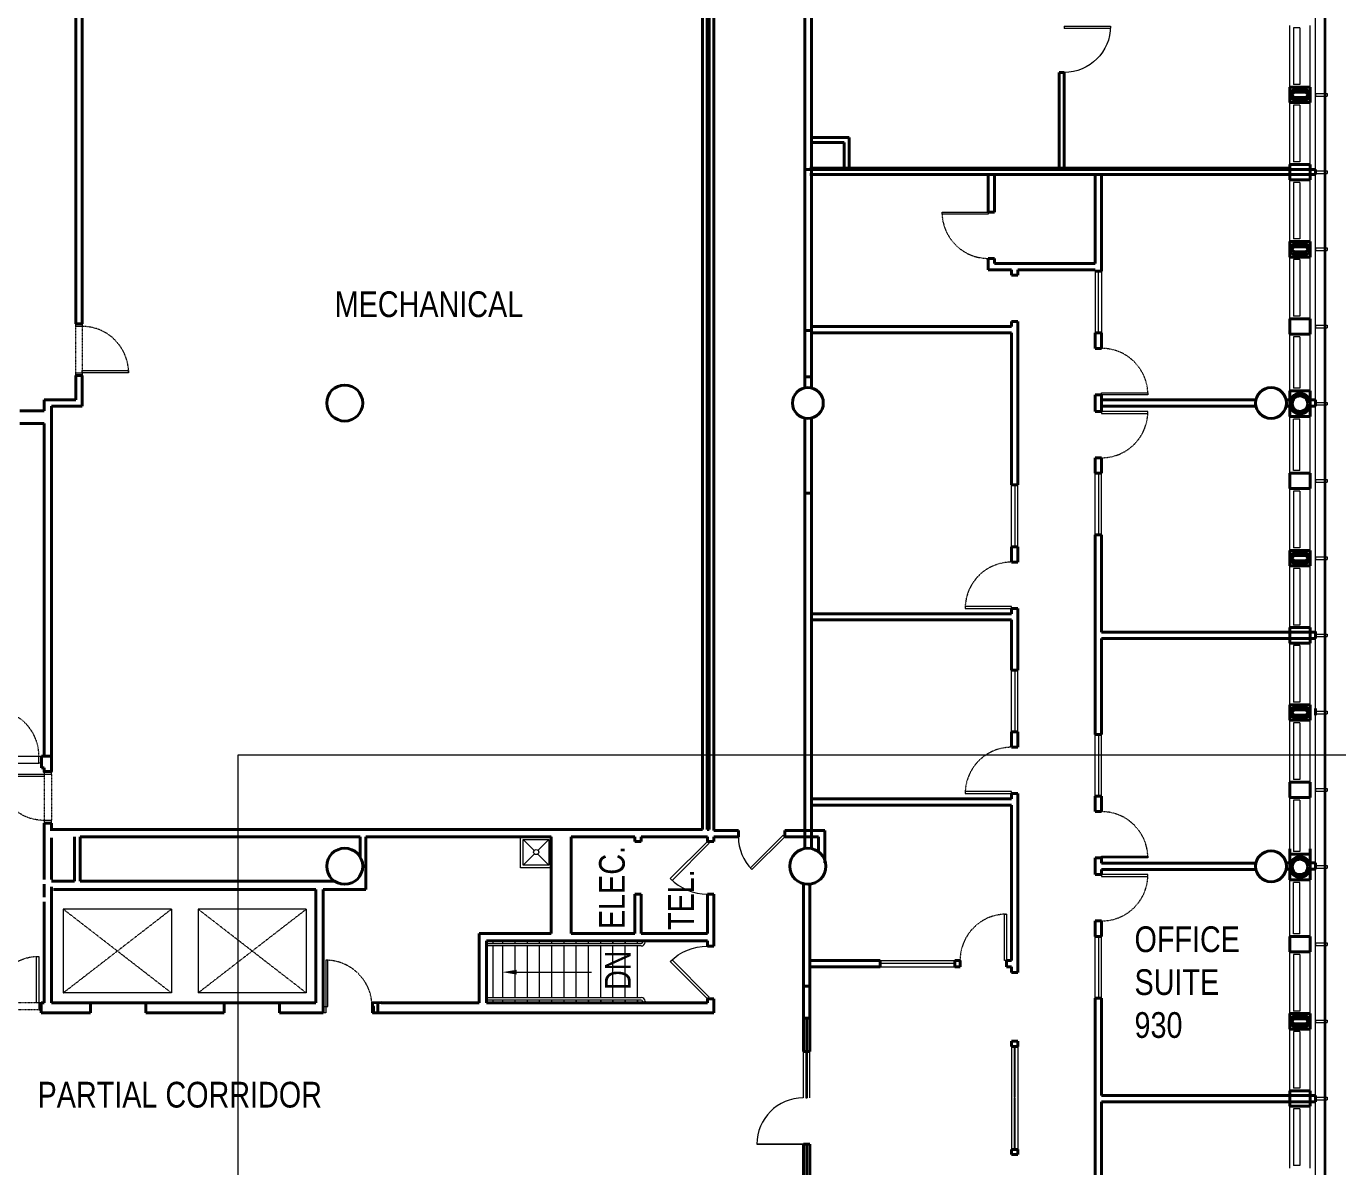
# Model space of a CAD drawing. Header units: inches. Extents: x -2978 to 4308, y -21 to 2608.
# Drawn here: x -1741 to -722, y 1251 to 2138 of the extents above; entities that cross this region are included whole.
import ezdxf
from ezdxf.enums import TextEntityAlignment as Align

# ---------------------------------------------------------------- set-up
doc = ezdxf.new("R2010")
doc.units = ezdxf.units.IN
doc.header["$LTSCALE"] = 0.2
doc.header["$MEASUREMENT"] = 0
doc.linetypes.add('HIDDEN', pattern=[0.375, 0.25, -0.125])
doc.layers.get('0').update_dxf_attribs({"color": 20, "linetype": 'CONTINUOUS', "lineweight": 40})
doc.layers.get('Defpoints').update_dxf_attribs({"color": 240, "linetype": 'CONTINUOUS', "lineweight": 0})
for name, color, linetype, lineweight in [('Annotations', 40, 'CONTINUOUS', 5), ('Framing', 141, 'CONTINUOUS', 15), ('Projections', 151, 'HIDDEN', 5), ('Viewed', 150, 'CONTINUOUS', 9), ('Walls', 7, 'CONTINUOUS', 40)]:
    doc.layers.add(name, color=color, linetype=linetype, lineweight=lineweight)
doc.styles.add('ARCHITEC', font='ASG')
doc.styles.get("Standard").update_dxf_attribs({"font": 'arial.ttf', "width": 0.8})

# ---------------------------------------------------------------- blocks, each defined once
blk = doc.blocks.new('08PDRR02')
at = {"linetype": 'ByBlock'}
for p, q in [((1, 0), (0, 0)), ((0, 0), (0, -1)), ((1, -1), (1, 0)), ((0, -1), (1, -1))]:
    blk.add_line(p, q, dxfattribs=at)
blk = doc.blocks.new('*U16')
blk.add_lwpolyline([(0, 2.5), (0, -2.5)])
at = {"linetype": 'Continuous'}
blk.add_arc((0, 2.75), 36, 0, 90, dxfattribs=at)
at = {"linetype": 'Continuous', "xscale": 36, "yscale": 0.0325, "rotation": 90}
blk.add_blockref('08PDRR02', (0, 2.75), dxfattribs=at)
blk = doc.blocks.new('ARROW')
blk.add_lwpolyline([(0, 0, 0, 2, 0), (6, 0, 2, 2, 0)], format="xyseb")
blk = doc.blocks.new('ADO102')
for p, q in [((0.451, 0.999), (0.451, 0)), ((0.5, 0), (0.5, 1)), ((0.5, 0), (0.451, 0))]:
    blk.add_line(p, q)
blk.add_arc((0.5, 0), 1, 90, 180)
at = {"style": 'ARCHITEC', "flags": 1}
blk.add_attdef('SILLHT', text='', height=0.1, dxfattribs=at).set_placement((0, 0), align=Align.MIDDLE)
blk = doc.blocks.new('ADO101')
for p, q in [((0.466, -0.034), (-0.241, 0.672)), ((-0.207, 0.707), (0.5, 0)), ((0.5, 0), (0.466, -0.034))]:
    blk.add_line(p, q)
blk.add_arc((0.5, 0), 1, 135, 180)
at = {"style": 'ARCHITEC', "flags": 1}
blk.add_attdef('SILLHT', text='', height=0.1, dxfattribs=at).set_placement((0, 0), align=Align.MIDDLE)
blk = doc.blocks.new('ADO001')
for p, q in [((0.207, 0.707), (-0.5, 0)), ((-0.466, -0.034), (0.241, 0.672)), ((-0.5, 0), (-0.466, -0.034))]:
    blk.add_line(p, q)
blk.add_arc((-0.5, 0), 1, 0, 45)
at = {"style": 'ARCHITEC', "flags": 1}
blk.add_attdef('SILLHT', text='', height=0.1, dxfattribs=at).set_placement((0, 0), align=Align.MIDDLE)
blk = doc.blocks.new('DR1_3')
at = {"color": 0, "linetype": 'ByBlock', "lineweight": -2, "flags": 128}
for points in [[(2, 5.625), (0, 5.625), (0, 0), (2, 0)], [(2, 0), (3.75, 0), (3.75, -36), (2, -36)], [(40, 5.625), (38, 5.625), (38, 0), (40, 0)]]:
    blk.add_lwpolyline(points, close=True, dxfattribs=at)
at = {"layer": 'Projections'}
for p, q in [((2, 5.625), (38, 5.625)), ((2, 0), (38, 0))]:
    blk.add_line(p, q, dxfattribs=at)
at = {"layer": 'Projections', "extrusion": (0, 0, -1)}
blk.add_arc((-2, 0), 36, 180, 270, dxfattribs=at)
blk = doc.blocks.new('DR1_5')
at = {"color": 0, "linetype": 'ByBlock', "lineweight": -2, "flags": 128}
for points in [[(2, 5.625), (0, 5.625), (0, 0), (2, 0)], [(2, 0), (3.75, 0), (3.75, -36), (2, -36)], [(40, 5.625), (38, 5.625), (38, 0), (40, 0)]]:
    blk.add_lwpolyline(points, close=True, dxfattribs=at)
at = {"layer": 'Projections'}
for p, q in [((2, 5.625), (38, 5.625)), ((2, 0), (38, 0))]:
    blk.add_line(p, q, dxfattribs=at)
at = {"layer": 'Projections', "extrusion": (0, 0, -1)}
blk.add_arc((-2, 0), 36, 180, 270, dxfattribs=at)
blk = doc.blocks.new('DR1_11')
at = {"color": 0, "linetype": 'ByBlock', "lineweight": -2}
for p, q in [((2, 5.625), (38, 5.625)), ((2, 0), (38, 0))]:
    blk.add_line(p, q, dxfattribs=at)
at = {"color": 0, "linetype": 'ByBlock', "lineweight": -2, "extrusion": (0, 0, -1), "flags": 128}
for points in [[(-2, 5.625), (0, 5.625), (0, 0), (-2, 0)], [(-40, 5.625), (-38, 5.625), (-38, 0), (-40, 0)]]:
    blk.add_lwpolyline(points, close=True, dxfattribs=at)
at = {"color": 0, "linetype": 'ByBlock', "lineweight": -2, "extrusion": (0, 0, -1)}
blk.add_lwpolyline([(-2, 0), (-3.75, 0), (-3.75, -36), (-2, -36)], close=True, dxfattribs=at)
at = {"layer": 'Projections', "extrusion": (0, 0, -1)}
blk.add_arc((-2, 0), 36, 180, 270, dxfattribs=at)

msp = doc.modelspace()

# ---------------------------------------------------------------- linework, layer by layer
at = {"layer": 'Annotations'}
msp.add_line((-1301.865, 1402.106), (-1366.303, 1402.106), dxfattribs=at)
at = {"layer": 'Defpoints'}
msp.add_lwpolyline([(-577.372, 1571.346), (-577.372, 330.061), (-1576.456, 330.061), (-1576.456, 1571.346)], close=True, dxfattribs=at)
at = {"layer": 'Framing'}
for p, q in [((-1628.402, 1451.451), (-1712.402, 1451.451)), ((-1712.402, 1451.451), (-1712.402, 1386.451)), ((-1628.402, 1451.451), (-1628.402, 1386.451)), ((-1607.589, 1451.451), (-1607.589, 1386.451)), ((-1523.589, 1451.451), (-1607.589, 1451.451)), ((-1523.589, 1451.451), (-1523.589, 1386.451)), ((-1628.402, 1386.451), (-1712.402, 1386.451)), ((-1523.589, 1386.451), (-1607.589, 1386.451))]:
    msp.add_line(p, q, dxfattribs=at)
for points in [[(-1029.453, 1993.155), (-993.578, 1993.155), (-993.578, 1991.655), (-1029.453, 1991.655)], [(-869.453, 1851.253), (-905.453, 1851.253), (-905.453, 1852.753), (-869.453, 1852.753)], [(-869.453, 1838.253), (-905.453, 1838.253), (-905.453, 1836.753), (-869.453, 1836.753)], [(-1011.453, 1685.133), (-975.453, 1685.133), (-975.453, 1686.633), (-1011.453, 1686.633)], [(-1011.453, 1541.253), (-975.453, 1541.253), (-975.453, 1542.753), (-1011.453, 1542.753)], [(-869.453, 1491.22), (-905.453, 1491.22), (-905.453, 1492.72), (-869.453, 1492.72)], [(-869.453, 1478.253), (-905.453, 1478.253), (-905.453, 1476.753), (-869.453, 1476.753)], [(-979.453, 1447.547), (-979.453, 1411.547), (-980.953, 1411.547), (-980.953, 1447.547)], [(-1508.464, 1375.772), (-1506.714, 1375.772), (-1506.714, 1411.772), (-1508.464, 1411.772)], [(-1508.464, 1370.772), (-1510.464, 1370.772), (-1510.464, 1375.772), (-1508.464, 1375.772)], [(-1472.464, 1370.772), (-1470.464, 1370.772), (-1470.464, 1375.772), (-1472.464, 1375.772)]]:
    msp.add_lwpolyline(points, close=True, dxfattribs=at)
at = {"layer": 'Framing', "flags": 128}
for points in [[(-1697.714, 1906.272), (-1697.714, 1904.272), (-1702.714, 1904.272), (-1702.714, 1906.272)], [(-1697.714, 1868.272), (-1697.714, 1866.272), (-1702.714, 1866.272), (-1702.714, 1868.272)], [(-1697.714, 1868.272), (-1697.714, 1870.022), (-1661.714, 1870.022), (-1661.714, 1868.271)]]:
    msp.add_lwpolyline(points, close=True, dxfattribs=at)
at = {"layer": 'Projections'}
for p, q in [((-1702.714, 1868.272), (-1702.714, 1904.272)), ((-1697.714, 1904.272), (-1697.714, 1868.272)), ((-1712.402, 1451.451), (-1628.402, 1386.451)), ((-1712.402, 1386.451), (-1628.402, 1451.451)), ((-1607.589, 1451.451), (-1523.589, 1386.451)), ((-1607.589, 1386.451), (-1523.589, 1451.451))]:
    msp.add_line(p, q, dxfattribs=at)
for centre, radius, start, end in [((-993.56, 1993.049), 35.893, 179.829975, 269.970736), ((-1697.714, 1868.271), 36, 359.999947, 89.999947), ((-905.453, 1851.253), 36, 0, 90), ((-905.453, 1838.253), 36, 270, 0), ((-975.453, 1685.133), 36, 90, 180), ((-975.453, 1541.253), 36, 90, 180), ((-905.453, 1491.22), 36, 0, 90), ((-905.453, 1478.253), 36, 270, 0), ((-979.453, 1411.547), 36, 90, 180), ((-1508.464, 1375.772), 36, 0, 90)]:
    msp.add_arc(centre, radius, start, end, dxfattribs=at)
at = {"layer": 'Viewed'}
for p, q in [((-732.237, 45.753), (-732.237, 2606.25)), ((-731.237, 45.753), (-731.237, 2606.25)), ((-739.237, 45.753), (-739.237, 2599.25)), ((-759.237, 2090.25), (-759.237, 2138.25)), ((-756.237, 2136.25), (-756.237, 2092.25)), ((-751.237, 2136.25), (-756.237, 2136.25)), ((-751.237, 2136.25), (-751.237, 2092.25)), ((-743.237, 2090.25), (-743.237, 2138.25)), ((-751.237, 2092.25), (-756.237, 2092.25)), ((-739.237, 2085.25), (-732.237, 2085.25)), ((-739.237, 2084.664), (-739.237, 2083.25)), ((-739.237, 2083.25), (-732.237, 2083.25)), ((-732.237, 2084.5), (-731.237, 2084.5)), ((-732.237, 2084), (-731.237, 2084)), ((-731.237, 2085.25), (-730.237, 2085.25)), ((-731.237, 2083.25), (-730.237, 2083.25)), ((-730.237, 2085.25), (-730.237, 2083.25)), ((-759.237, 2030.25), (-759.237, 2078.25)), ((-756.237, 2076.25), (-756.237, 2032.25)), ((-751.237, 2076.25), (-756.237, 2076.25)), ((-751.237, 2076.25), (-751.237, 2032.25)), ((-743.237, 2030.25), (-743.237, 2078.25)), ((-751.237, 2032.25), (-756.237, 2032.25)), ((-739.237, 2025.25), (-732.237, 2025.25)), ((-739.237, 2024.664), (-739.237, 2023.25)), ((-739.237, 2023.25), (-732.237, 2023.25)), ((-732.237, 2024.5), (-731.237, 2024.5)), ((-732.237, 2024), (-731.237, 2024)), ((-731.237, 2025.25), (-730.237, 2025.25)), ((-731.237, 2023.25), (-730.237, 2023.25)), ((-730.237, 2025.25), (-730.237, 2023.25)), ((-759.237, 1970.25), (-759.237, 2018.25)), ((-756.237, 2016.25), (-756.237, 1972.25)), ((-751.237, 2016.25), (-756.237, 2016.25)), ((-751.237, 2016.25), (-751.237, 1972.25)), ((-743.237, 1970.25), (-743.237, 2018.25)), ((-751.237, 1972.25), (-756.237, 1972.25)), ((-759.237, 1910.25), (-759.237, 1958.25)), ((-743.237, 1910.25), (-743.237, 1958.25)), ((-739.237, 1965.25), (-732.237, 1965.25)), ((-739.237, 1964.664), (-739.237, 1963.25)), ((-739.237, 1963.25), (-732.237, 1963.25)), ((-732.237, 1964.5), (-731.237, 1964.5)), ((-732.237, 1964), (-731.237, 1964)), ((-731.237, 1965.25), (-730.237, 1965.25)), ((-731.237, 1963.25), (-730.237, 1963.25)), ((-730.237, 1965.25), (-730.237, 1963.25)), ((-910.328, 1947.247), (-910.328, 1899.247)), ((-907.891, 1899.247), (-907.891, 1947.247)), ((-905.453, 1947.247), (-905.453, 1899.247)), ((-756.237, 1956.25), (-756.237, 1912.25)), ((-751.237, 1956.25), (-756.237, 1956.25)), ((-751.237, 1956.25), (-751.237, 1912.25)), ((-751.237, 1912.25), (-756.237, 1912.25)), ((-759.237, 1854.25), (-759.237, 1898.25)), ((-756.237, 1896.25), (-756.237, 1856.25)), ((-751.237, 1896.25), (-756.237, 1896.25)), ((-751.237, 1896.25), (-751.237, 1856.25)), ((-743.237, 1854.25), (-743.237, 1898.25)), ((-739.237, 1905.25), (-732.237, 1905.25)), ((-739.237, 1904.664), (-739.237, 1903.25)), ((-739.237, 1903.25), (-732.237, 1903.25)), ((-732.237, 1904.5), (-731.237, 1904.5)), ((-732.237, 1904), (-731.237, 1904)), ((-731.237, 1905.25), (-730.237, 1905.25)), ((-731.237, 1903.25), (-730.237, 1903.25)), ((-730.237, 1905.25), (-730.237, 1903.25)), ((-751.237, 1856.25), (-756.237, 1856.25)), ((-739.237, 1845.25), (-732.237, 1845.25)), ((-731.237, 1845.25), (-730.237, 1845.25)), ((-730.237, 1845.25), (-730.237, 1843.25)), ((-739.237, 1844.664), (-739.237, 1843.25)), ((-739.237, 1843.25), (-732.237, 1843.25)), ((-732.237, 1844.5), (-731.237, 1844.5)), ((-732.237, 1844), (-731.237, 1844)), ((-731.237, 1843.25), (-730.237, 1843.25)), ((-759.237, 1790.25), (-759.237, 1834.25)), ((-751.237, 1832.25), (-756.237, 1832.25)), ((-756.237, 1792.25), (-756.237, 1832.25)), ((-751.237, 1792.25), (-751.237, 1832.25)), ((-743.237, 1790.25), (-743.237, 1834.25)), ((-910.328, 1742.253), (-910.328, 1790.253)), ((-907.891, 1790.253), (-907.891, 1742.253)), ((-905.453, 1742.253), (-905.453, 1790.253)), ((-751.237, 1792.25), (-756.237, 1792.25)), ((-739.237, 1785.25), (-732.237, 1785.25)), ((-739.237, 1784.664), (-739.237, 1783.25)), ((-732.237, 1784.5), (-731.237, 1784.5)), ((-732.237, 1784), (-731.237, 1784)), ((-731.237, 1785.25), (-730.237, 1785.25)), ((-730.237, 1785.25), (-730.237, 1783.25)), ((-975.453, 1733.133), (-975.453, 1781.133)), ((-972.953, 1781.133), (-972.953, 1733.133)), ((-970.578, 1733.133), (-970.578, 1781.133)), ((-759.237, 1730.25), (-759.237, 1778.25)), ((-751.237, 1776.25), (-756.237, 1776.25)), ((-756.237, 1776.25), (-756.237, 1732.25)), ((-751.237, 1776.25), (-751.237, 1732.25)), ((-743.237, 1730.25), (-743.237, 1778.25)), ((-739.237, 1783.25), (-732.237, 1783.25)), ((-731.237, 1783.25), (-730.237, 1783.25)), ((-751.237, 1732.25), (-756.237, 1732.25)), ((-739.237, 1725.25), (-732.237, 1725.25)), ((-739.237, 1724.664), (-739.237, 1723.25)), ((-739.237, 1723.25), (-732.237, 1723.25)), ((-732.237, 1724.5), (-731.237, 1724.5)), ((-732.237, 1724), (-731.237, 1724)), ((-731.237, 1725.25), (-730.237, 1725.25)), ((-731.237, 1723.25), (-730.237, 1723.25)), ((-730.237, 1725.25), (-730.237, 1723.25)), ((-759.237, 1670.25), (-759.237, 1718.25)), ((-751.237, 1716.25), (-756.237, 1716.25)), ((-756.237, 1716.25), (-756.237, 1672.25)), ((-751.237, 1716.25), (-751.237, 1672.25)), ((-743.237, 1670.25), (-743.237, 1718.25)), ((-751.237, 1672.25), (-756.237, 1672.25)), ((-739.237, 1665.25), (-732.237, 1665.25)), ((-739.237, 1664.664), (-739.237, 1663.25)), ((-739.237, 1663.25), (-732.237, 1663.25)), ((-732.237, 1664.5), (-731.237, 1664.5)), ((-732.237, 1664), (-731.237, 1664)), ((-731.237, 1665.25), (-730.237, 1665.25)), ((-731.237, 1663.25), (-730.237, 1663.25)), ((-730.237, 1665.25), (-730.237, 1663.25)), ((-759.237, 1610.25), (-759.237, 1658.25)), ((-756.237, 1656.25), (-756.237, 1612.25)), ((-751.237, 1656.25), (-756.237, 1656.25)), ((-751.237, 1656.25), (-751.237, 1612.25)), ((-743.237, 1610.25), (-743.237, 1658.25)), ((-975.453, 1589.253), (-975.453, 1637.253)), ((-972.953, 1637.253), (-972.953, 1589.253)), ((-970.578, 1589.253), (-970.578, 1637.253)), ((-751.237, 1612.25), (-756.237, 1612.25)), ((-739.237, 1605.25), (-732.237, 1605.25)), ((-739.237, 1604.664), (-739.237, 1603.25)), ((-739.237, 1603.25), (-732.237, 1603.25)), ((-732.237, 1604.5), (-731.237, 1604.5)), ((-732.237, 1604), (-731.237, 1604)), ((-731.237, 1605.25), (-730.237, 1605.25)), ((-731.237, 1603.25), (-730.237, 1603.25)), ((-730.237, 1605.25), (-730.237, 1603.25)), ((-759.237, 1550.25), (-759.237, 1598.25)), ((-751.237, 1596.25), (-756.237, 1596.25)), ((-756.237, 1596.25), (-756.237, 1552.25)), ((-751.237, 1596.25), (-751.237, 1552.25)), ((-743.237, 1550.25), (-743.237, 1598.25)), ((-910.328, 1539.22), (-910.328, 1587.22)), ((-907.891, 1587.22), (-907.891, 1539.22)), ((-905.453, 1539.22), (-905.453, 1587.22)), ((-751.237, 1552.25), (-756.237, 1552.25)), ((-739.237, 1545.25), (-732.237, 1545.25)), ((-739.237, 1544.664), (-739.237, 1543.25)), ((-739.237, 1543.25), (-732.237, 1543.25)), ((-732.237, 1544.5), (-731.237, 1544.5)), ((-732.237, 1544), (-731.237, 1544)), ((-731.237, 1545.25), (-730.237, 1545.25)), ((-731.237, 1543.25), (-730.237, 1543.25)), ((-730.237, 1545.25), (-730.237, 1543.25)), ((-759.237, 1494.25), (-759.237, 1538.25)), ((-756.237, 1536.25), (-756.237, 1496.25)), ((-751.237, 1536.25), (-756.237, 1536.25)), ((-751.237, 1536.25), (-751.237, 1496.25)), ((-743.237, 1494.25), (-743.237, 1538.25)), ((-1357.047, 1507.591), (-1333.047, 1507.591)), ((-1357.047, 1483.591), (-1357.047, 1507.591)), ((-1355.047, 1505.591), (-1335.047, 1505.591)), ((-1355.047, 1485.591), (-1355.047, 1505.591)), ((-1355.047, 1505.591), (-1346.462, 1497.006)), ((-1335.047, 1505.591), (-1343.633, 1497.006)), ((-1335.047, 1505.591), (-1335.047, 1485.591)), ((-1333.047, 1507.591), (-1333.047, 1483.591)), ((-1346.462, 1494.177), (-1355.047, 1485.591)), ((-1343.633, 1494.177), (-1335.047, 1485.591)), ((-751.237, 1496.25), (-756.237, 1496.25)), ((-1333.047, 1483.591), (-1357.047, 1483.591)), ((-1335.047, 1485.591), (-1355.047, 1485.591)), ((-739.237, 1485.25), (-732.237, 1485.25)), ((-739.237, 1484.664), (-739.237, 1483.25)), ((-739.237, 1483.25), (-732.237, 1483.25)), ((-732.237, 1484.5), (-731.237, 1484.5)), ((-732.237, 1484), (-731.237, 1484)), ((-731.237, 1485.25), (-730.237, 1485.25)), ((-731.237, 1483.25), (-730.237, 1483.25)), ((-730.237, 1485.25), (-730.237, 1483.25)), ((-759.237, 1430.25), (-759.237, 1474.25)), ((-756.237, 1432.25), (-756.237, 1472.25)), ((-751.237, 1472.25), (-756.237, 1472.25)), ((-751.237, 1432.25), (-751.237, 1472.25)), ((-743.237, 1430.25), (-743.237, 1474.25)), ((-910.328, 1382.29), (-910.328, 1430.29)), ((-907.891, 1430.29), (-907.891, 1382.29)), ((-905.453, 1382.29), (-905.453, 1430.29)), ((-751.237, 1432.25), (-756.237, 1432.25)), ((-1383.589, 1426.834), (-1383.589, 1378.772)), ((-1383.589, 1424.834), (-1263.214, 1424.834)), ((-1263.214, 1422.834), (-1383.589, 1422.834)), ((-1378.339, 1424.834), (-1378.339, 1426.834)), ((-1378.339, 1382.834), (-1378.339, 1422.834)), ((-1370.714, 1424.834), (-1370.714, 1426.834)), ((-1370.714, 1382.834), (-1370.714, 1422.834)), ((-1361.214, 1424.834), (-1361.214, 1426.834)), ((-1361.214, 1382.834), (-1361.214, 1422.834)), ((-1351.714, 1424.834), (-1351.714, 1426.834)), ((-1351.714, 1382.834), (-1351.714, 1422.834)), ((-1342.214, 1424.834), (-1342.214, 1426.834)), ((-1342.214, 1382.834), (-1342.214, 1422.834)), ((-1332.714, 1424.834), (-1332.714, 1426.834)), ((-1332.714, 1382.834), (-1332.714, 1422.834)), ((-1323.214, 1424.834), (-1323.214, 1426.834)), ((-1323.214, 1382.834), (-1323.214, 1422.834)), ((-1313.714, 1424.834), (-1313.714, 1426.834)), ((-1313.714, 1382.834), (-1313.714, 1422.834)), ((-1304.214, 1424.834), (-1304.214, 1426.834)), ((-1304.214, 1382.834), (-1304.214, 1422.834)), ((-1294.714, 1424.834), (-1294.714, 1426.834)), ((-1294.714, 1382.834), (-1294.714, 1422.834)), ((-1285.214, 1426.834), (-1285.214, 1424.834)), ((-1285.214, 1424.834), (-1285.214, 1426.834)), ((-1285.214, 1382.834), (-1285.214, 1422.834)), ((-1275.714, 1426.834), (-1275.714, 1424.834)), ((-1275.714, 1424.834), (-1275.714, 1426.834)), ((-1275.714, 1382.834), (-1275.714, 1422.834)), ((-1266.214, 1424.834), (-1266.214, 1426.834)), ((-1266.214, 1382.834), (-1266.214, 1422.834)), ((-1262.214, 1425.834), (-1262.214, 1426.834)), ((-1260.214, 1425.834), (-1260.214, 1426.834)), ((-759.237, 1370.25), (-759.237, 1418.25)), ((-743.237, 1370.25), (-743.237, 1418.25)), ((-739.237, 1425.25), (-732.237, 1425.25)), ((-739.237, 1424.664), (-739.237, 1423.25)), ((-739.237, 1423.25), (-732.237, 1423.25)), ((-732.237, 1424.5), (-731.237, 1424.5)), ((-732.237, 1424), (-731.237, 1424)), ((-731.237, 1425.25), (-730.237, 1425.25)), ((-731.237, 1423.25), (-730.237, 1423.25)), ((-730.237, 1425.25), (-730.237, 1423.25)), ((-1077.442, 1411.547), (-1019.453, 1411.547)), ((-1019.453, 1409.172), (-1077.442, 1409.172)), ((-756.237, 1416.25), (-756.237, 1372.25)), ((-751.237, 1416.25), (-756.237, 1416.25)), ((-751.237, 1416.25), (-751.237, 1372.25)), ((-1077.442, 1406.672), (-1019.453, 1406.672)), ((-1383.589, 1382.834), (-1263.214, 1382.834)), ((-1263.214, 1380.834), (-1383.589, 1380.834)), ((-1378.339, 1378.834), (-1378.339, 1380.834)), ((-1370.714, 1378.834), (-1370.714, 1380.834)), ((-1361.214, 1378.834), (-1361.214, 1380.834)), ((-1351.714, 1378.772), (-1351.714, 1380.834)), ((-1342.214, 1378.834), (-1342.214, 1380.834)), ((-1332.714, 1378.834), (-1332.714, 1380.834)), ((-1323.214, 1378.834), (-1323.214, 1380.834)), ((-1313.714, 1378.834), (-1313.714, 1380.834)), ((-1313.714, 1380.834), (-1313.714, 1378.834)), ((-1304.214, 1378.834), (-1304.214, 1380.834)), ((-1304.214, 1380.834), (-1304.214, 1378.834)), ((-1294.714, 1378.834), (-1294.714, 1380.834)), ((-1294.714, 1380.834), (-1294.714, 1378.834)), ((-1285.214, 1378.834), (-1285.214, 1380.834)), ((-1285.214, 1380.834), (-1285.214, 1378.834)), ((-1275.714, 1378.834), (-1275.714, 1380.834)), ((-1275.714, 1380.834), (-1275.714, 1378.834)), ((-1266.214, 1378.834), (-1266.214, 1380.834)), ((-1266.214, 1380.834), (-1266.214, 1378.834)), ((-1262.214, 1379.834), (-1262.214, 1378.834)), ((-1260.214, 1379.834), (-1260.214, 1378.834)), ((-1135.18, 1366.772), (-1135.18, 1304.772)), ((-1134.18, 1366.772), (-1134.18, 1304.772)), ((-751.237, 1372.25), (-756.237, 1372.25)), ((-759.237, 1310.25), (-759.237, 1358.25)), ((-756.237, 1356.25), (-756.237, 1312.25)), ((-751.237, 1356.25), (-756.237, 1356.25)), ((-751.237, 1356.25), (-751.237, 1312.25)), ((-743.237, 1310.25), (-743.237, 1358.25)), ((-739.237, 1365.25), (-732.237, 1365.25)), ((-739.237, 1364.664), (-739.237, 1363.25)), ((-739.237, 1363.25), (-732.237, 1363.25)), ((-732.237, 1364.5), (-731.237, 1364.5)), ((-732.237, 1364), (-731.237, 1364)), ((-731.237, 1365.25), (-730.237, 1365.25)), ((-731.237, 1363.25), (-730.237, 1363.25)), ((-730.237, 1365.25), (-730.237, 1363.25)), ((-1137.18, 1304.753), (-1137.18, 1340.753)), ((-1134.68, 1340.753), (-1134.68, 1304.753)), ((-1132.18, 1304.753), (-1132.18, 1340.753)), ((-975.453, 1344.799), (-975.453, 1264.772)), ((-973.266, 1344.799), (-973.266, 1305.004)), ((-972.766, 1344.799), (-972.766, 1305.004)), ((-970.578, 1344.799), (-970.578, 1264.772)), ((-972.766, 1305.004), (-973.266, 1305.004)), ((-751.237, 1312.25), (-756.237, 1312.25)), ((-739.237, 1305.25), (-732.237, 1305.25)), ((-731.237, 1305.25), (-730.237, 1305.25)), ((-730.237, 1305.25), (-730.237, 1303.25)), ((-1135.18, 1304.772), (-1134.18, 1304.772)), ((-973.266, 1304.504), (-973.266, 1264.772)), ((-972.766, 1304.504), (-973.266, 1304.504)), ((-972.766, 1304.504), (-972.766, 1264.772)), ((-759.237, 1250.25), (-759.237, 1298.25)), ((-756.237, 1296.25), (-756.237, 1252.25)), ((-751.237, 1296.25), (-756.237, 1296.25)), ((-751.237, 1296.25), (-751.237, 1252.25)), ((-743.237, 1250.25), (-743.237, 1298.25)), ((-739.237, 1304.664), (-739.237, 1303.25)), ((-739.237, 1303.25), (-732.237, 1303.25)), ((-732.237, 1304.5), (-731.237, 1304.5)), ((-732.237, 1304), (-731.237, 1304)), ((-731.237, 1303.25), (-730.237, 1303.25)), ((-1135.18, 1268.772), (-1135.18, 1242.772)), ((-1135.18, 1268.772), (-1134.18, 1268.772)), ((-1134.18, 1268.772), (-1134.18, 1242.772)), ((-751.237, 1252.25), (-756.237, 1252.25))]:
    msp.add_line(p, q, dxfattribs=at)
msp.add_circle((-1344.86, 1495.802), 2, dxfattribs=at)
for centre, radius, start, end in [((-1263.214, 1425.834), 3, 270, 0), ((-1263.214, 1425.834), 1, 270, 0), ((-1263.214, 1379.834), 3, 0, 90), ((-1263.214, 1379.834), 1, 0, 90)]:
    msp.add_arc(centre, radius, start, end, dxfattribs=at)
at = {"layer": 'Walls'}
for p, q in [((-1212.089, 2203.923), (-1212.089, 1513.272)), ((-1210.339, 2205.673), (-1210.339, 1513.272)), ((-1206.714, 2205.298), (-1206.714, 1513.272)), ((-1702.714, 1906.272), (-1702.714, 2199.147)), ((-1697.714, 2199.147), (-1697.714, 1906.272)), ((-1215.714, 2200.298), (-1215.714, 1513.272)), ((-1135.964, 1901.129), (-1135.964, 2190.954)), ((-1130.964, 1901.129), (-1130.964, 2191.044)), ((-938.513, 2026.25), (-938.513, 2101.584)), ((-934.513, 2101.584), (-938.513, 2101.584)), ((-934.513, 2026.25), (-934.513, 2101.584)), ((-759.237, 2090.25), (-743.237, 2090.25)), ((-759.237, 2078.25), (-759.237, 2090.25)), ((-743.237, 2078.25), (-743.237, 2090.25)), ((-755.237, 2088.25), (-747.237, 2088.25)), ((-755.237, 2086.25), (-747.237, 2086.25)), ((-755.237, 2082.25), (-747.237, 2082.25)), ((-755.237, 2080.25), (-747.237, 2080.25)), ((-759.237, 2078.25), (-743.237, 2078.25)), ((-1130.7, 2051.219), (-1101.513, 2051.219)), ((-1101.513, 2051.219), (-1101.513, 2026.25)), ((-1130.964, 2047.219), (-1105.513, 2047.219)), ((-1105.513, 2026.25), (-1105.513, 2047.219)), ((-759.237, 2030.25), (-743.237, 2030.25)), ((-759.237, 2018.25), (-759.237, 2030.25)), ((-743.237, 2018.25), (-743.237, 2030.25)), ((-1135.964, 2026.25), (-739.237, 2026.25)), ((-1135.964, 1856.559), (-1135.964, 2026.25)), ((-1132.18, 2027.253), (-760.453, 2027.253)), ((-1132.18, 2022.253), (-959.453, 2022.253)), ((-1130.964, 2026.25), (-1105.513, 2026.25)), ((-1130.964, 2022.25), (-759.237, 2022.25)), ((-1130.964, 2022.25), (-739.237, 2022.25)), ((-1130.964, 2022.25), (-1130.964, 1856.452)), ((-1101.513, 2026.25), (-938.513, 2026.25)), ((-993.578, 2022.253), (-993.578, 1993.155)), ((-988.703, 2022.253), (-988.703, 1993.155)), ((-954.453, 2022.253), (-760.453, 2022.253)), ((-934.513, 2026.25), (-759.237, 2026.25)), ((-910.328, 2022.25), (-910.328, 1953.125)), ((-905.453, 1947.247), (-905.453, 2022.25)), ((-739.237, 2026.25), (-739.237, 2022.25)), ((-739.237, 2026.25), (-739.237, 2022.25)), ((-759.237, 2018.25), (-743.237, 2018.25)), ((-988.703, 1993.155), (-993.578, 1993.155)), ((-759.237, 1970.25), (-743.237, 1970.25)), ((-759.237, 1958.25), (-759.237, 1970.25)), ((-755.237, 1968.25), (-747.237, 1968.25)), ((-743.237, 1958.25), (-743.237, 1970.25)), ((-759.237, 1958.25), (-743.237, 1958.25)), ((-755.237, 1966.25), (-747.237, 1966.25)), ((-755.237, 1962.25), (-747.237, 1962.25)), ((-755.237, 1960.25), (-747.237, 1960.25)), ((-993.578, 1957.155), (-993.578, 1948.188)), ((-988.703, 1957.155), (-993.578, 1957.155)), ((-975.453, 1948.188), (-993.578, 1948.188)), ((-988.703, 1957.155), (-988.703, 1953.125)), ((-988.703, 1953.125), (-910.328, 1953.125)), ((-975.453, 1944.22), (-975.453, 1948.188)), ((-970.578, 1948.25), (-970.578, 1944.22)), ((-970.578, 1948.25), (-910.328, 1948.25)), ((-910.328, 1948.25), (-910.328, 1947.247)), ((-905.453, 1947.247), (-910.328, 1947.247)), ((-970.578, 1944.22), (-975.453, 1944.22)), ((-1697.714, 1906.272), (-1702.714, 1906.272)), ((-975.453, 1908.22), (-975.453, 1904.253)), ((-970.578, 1908.22), (-975.453, 1908.22)), ((-970.578, 1908.22), (-970.578, 1899.378)), ((-970.578, 1908.22), (-970.578, 1781.133)), ((-759.237, 1910.25), (-743.237, 1910.25)), ((-759.237, 1898.25), (-759.237, 1910.25)), ((-743.237, 1898.25), (-743.237, 1910.25)), ((-1130.964, 1901.129), (-1135.964, 1901.129)), ((-1135.964, 1865.129), (-1135.964, 1901.129)), ((-1130.964, 1904.253), (-975.453, 1904.253)), ((-1130.964, 1901.129), (-1130.964, 1865.129)), ((-975.453, 1899.378), (-1130.964, 1899.378)), ((-975.453, 1899.378), (-975.453, 1781.133)), ((-910.328, 1899.247), (-910.328, 1887.253)), ((-905.453, 1899.247), (-910.328, 1899.247)), ((-905.453, 1899.247), (-905.453, 1887.253)), ((-759.237, 1898.25), (-743.237, 1898.25)), ((-905.453, 1887.253), (-910.328, 1887.253)), ((-1697.714, 1866.272), (-1702.714, 1866.272)), ((-1702.714, 1866.272), (-1702.714, 1847.272)), ((-1697.714, 1842.272), (-1697.714, 1866.272)), ((-1130.964, 1865.129), (-1135.964, 1865.129)), ((-1135.964, 1865.129), (-1135.964, 1856.559)), ((-1130.964, 1865.129), (-1130.964, 1856.452)), ((-1727.339, 1847.272), (-1702.714, 1847.272)), ((-905.453, 1851.253), (-910.328, 1851.253)), ((-910.328, 1851.253), (-910.328, 1838.253)), ((-905.453, 1838.253), (-905.453, 1851.253)), ((-905.453, 1847.253), (-785.455, 1847.253)), ((-761.974, 1847.253), (-758.653, 1847.253)), ((-759.237, 1854.25), (-743.237, 1854.25)), ((-759.237, 1842.25), (-759.237, 1854.25)), ((-759.237, 1834.25), (-759.237, 1846.25)), ((-743.822, 1847.253), (-739.237, 1847.253)), ((-743.237, 1842.25), (-743.237, 1854.25)), ((-743.237, 1834.25), (-743.237, 1846.25)), ((-739.237, 1847.253), (-739.237, 1842.253)), ((-739.237, 1847.253), (-739.237, 1842.253)), ((-1727.339, 1838.772), (-1746.202, 1838.772)), ((-1721.714, 1842.272), (-1697.714, 1842.272)), ((-905.453, 1838.253), (-910.328, 1838.253)), ((-905.453, 1842.253), (-785.447, 1842.253)), ((-761.982, 1842.253), (-758.984, 1842.253)), ((-743.491, 1842.253), (-739.237, 1842.253)), ((-1746.202, 1828.772), (-1727.339, 1828.772)), ((-1727.339, 1570.397), (-1727.339, 1828.772)), ((-1135.964, 1832.984), (-1135.964, 1690.298)), ((-1135.964, 1832.984), (-1135.964, 1498.59)), ((-1130.964, 1833.091), (-1130.964, 1690.298)), ((-1130.964, 1833.091), (-1130.964, 1498.499)), ((-759.237, 1834.25), (-743.237, 1834.25)), ((-905.453, 1802.253), (-910.328, 1802.253)), ((-910.328, 1790.253), (-910.328, 1802.253)), ((-905.453, 1790.253), (-905.453, 1802.253)), ((-905.453, 1790.253), (-910.328, 1790.253)), ((-759.237, 1790.25), (-743.237, 1790.25)), ((-759.237, 1778.25), (-759.237, 1790.25)), ((-743.237, 1778.25), (-743.237, 1790.25)), ((-1135.964, 1774.772), (-1130.964, 1774.772)), ((-975.453, 1781.133), (-970.578, 1781.133)), ((-759.237, 1778.25), (-743.237, 1778.25)), ((-975.453, 1721.133), (-975.453, 1733.133)), ((-975.453, 1733.133), (-970.453, 1733.133)), ((-970.578, 1721.133), (-970.578, 1733.133)), ((-905.453, 1742.253), (-910.328, 1742.253)), ((-910.328, 1587.22), (-910.328, 1742.253)), ((-905.453, 1666.687), (-905.453, 1742.253)), ((-759.237, 1730.25), (-743.237, 1730.25)), ((-759.237, 1718.25), (-759.237, 1730.25)), ((-755.237, 1728.25), (-747.237, 1728.25)), ((-755.237, 1726.25), (-747.237, 1726.25)), ((-743.237, 1718.25), (-743.237, 1730.25)), ((-975.453, 1721.133), (-970.578, 1721.133)), ((-759.237, 1718.25), (-743.237, 1718.25)), ((-755.237, 1722.25), (-747.237, 1722.25)), ((-755.237, 1720.25), (-747.237, 1720.25)), ((-1135.964, 1690.298), (-1135.964, 1512.647)), ((-1130.964, 1685.298), (-1130.964, 1512.647)), ((-975.453, 1685.133), (-970.578, 1685.133)), ((-975.453, 1681.07), (-975.453, 1685.133)), ((-970.578, 1637.253), (-970.578, 1685.133)), ((-975.453, 1681.07), (-1130.964, 1681.07)), ((-975.453, 1676.195), (-1130.964, 1676.195)), ((-975.453, 1637.253), (-975.453, 1676.195)), ((-739.237, 1666.687), (-905.453, 1666.687)), ((-905.453, 1587.22), (-905.453, 1661.812)), ((-739.237, 1661.812), (-905.453, 1661.812)), ((-759.237, 1670.25), (-743.237, 1670.25)), ((-759.237, 1658.25), (-759.237, 1670.25)), ((-743.237, 1658.25), (-743.237, 1670.25)), ((-739.237, 1667.253), (-739.237, 1662.253)), ((-739.237, 1666.75), (-739.237, 1661.75)), ((-759.237, 1658.25), (-743.237, 1658.25)), ((-975.453, 1637.253), (-970.578, 1637.253)), ((-759.237, 1610.25), (-743.237, 1610.25)), ((-759.237, 1598.25), (-759.237, 1610.25)), ((-755.237, 1608.25), (-747.237, 1608.25)), ((-755.237, 1606.25), (-747.237, 1606.25)), ((-755.237, 1602.25), (-747.237, 1602.25)), ((-743.237, 1598.25), (-743.237, 1610.25)), ((-739.237, 1607.253), (-739.237, 1602.253)), ((-739.237, 1607.253), (-739.237, 1602.253)), ((-759.237, 1598.25), (-743.237, 1598.25)), ((-755.237, 1600.25), (-747.237, 1600.25)), ((-975.453, 1577.253), (-975.453, 1589.253)), ((-975.453, 1589.253), (-970.578, 1589.253)), ((-970.578, 1577.253), (-970.578, 1589.253)), ((-910.328, 1587.22), (-905.453, 1587.22)), ((-1721.714, 1570.397), (-1729.339, 1570.397)), ((-1729.339, 1570.397), (-1729.339, 1561.147)), ((-975.453, 1577.253), (-970.578, 1577.253)), ((-1727.339, 1561.147), (-1729.339, 1561.147)), ((-759.237, 1550.25), (-743.237, 1550.25)), ((-759.237, 1538.25), (-759.237, 1550.25)), ((-743.237, 1538.25), (-743.237, 1550.25)), ((-975.453, 1537.19), (-975.453, 1541.253)), ((-975.453, 1541.253), (-970.578, 1541.253)), ((-970.578, 1495.931), (-970.578, 1541.253)), ((-975.453, 1537.19), (-1130.964, 1537.19)), ((-975.453, 1532.315), (-1130.964, 1532.315)), ((-975.453, 1495.931), (-975.453, 1532.315)), ((-910.328, 1527.22), (-910.328, 1539.22)), ((-910.328, 1539.22), (-905.453, 1539.22)), ((-905.453, 1527.22), (-905.453, 1539.22)), ((-759.237, 1538.25), (-743.237, 1538.25)), ((-905.453, 1527.22), (-910.328, 1527.22)), ((-1727.339, 1518.397), (-1727.339, 1474.397)), ((-1721.714, 1518.397), (-1727.339, 1518.397)), ((-1721.714, 1518.397), (-1721.714, 1512.397)), ((-1215.714, 1513.272), (-1721.089, 1513.272)), ((-1210.339, 1513.272), (-1212.089, 1513.272)), ((-1206.714, 1512.647), (-1206.714, 1513.272)), ((-1187.714, 1512.647), (-1206.714, 1512.647)), ((-1187.714, 1512.647), (-1187.714, 1507.647)), ((-1151.714, 1512.647), (-1120.536, 1512.647)), ((-1151.714, 1512.647), (-1151.714, 1507.647)), ((-1120.536, 1512.647), (-1120.536, 1487.522)), ((-1721.714, 1506.772), (-1721.714, 1474.397)), ((-1703.839, 1507.647), (-1703.839, 1473.272)), ((-1481.714, 1507.647), (-1699.214, 1507.647)), ((-1699.214, 1507.647), (-1699.214, 1473.272)), ((-1481.714, 1491.983), (-1481.714, 1507.647)), ((-1477.214, 1466.647), (-1477.214, 1507.647)), ((-1333.214, 1507.647), (-1477.214, 1507.647)), ((-1333.214, 1432.459), (-1333.214, 1507.647)), ((-1317.714, 1432.459), (-1317.714, 1507.647)), ((-1268.214, 1507.647), (-1317.714, 1507.647)), ((-1268.214, 1504.147), (-1268.214, 1507.647)), ((-1268.214, 1504.147), (-1263.214, 1504.147)), ((-1211.714, 1507.647), (-1263.214, 1507.647)), ((-1263.214, 1504.147), (-1263.214, 1507.647)), ((-1211.714, 1504.147), (-1211.714, 1507.647)), ((-1211.714, 1504.146), (-1206.714, 1504.147)), ((-1206.714, 1504.147), (-1206.714, 1507.647)), ((-1206.714, 1507.647), (-1187.714, 1507.647)), ((-1151.714, 1507.647), (-1125.536, 1507.647)), ((-1125.536, 1507.647), (-1125.536, 1496.134)), ((-975.453, 1495.931), (-975.453, 1447.931)), ((-970.578, 1495.931), (-970.578, 1447.931)), ((-910.328, 1491.22), (-910.328, 1478.253)), ((-905.453, 1491.22), (-910.328, 1491.22)), ((-905.453, 1487.253), (-905.453, 1491.22)), ((-759.237, 1486.25), (-759.237, 1498.25)), ((-759.237, 1494.25), (-743.237, 1494.25)), ((-743.237, 1486.25), (-743.237, 1498.25)), ((-905.453, 1478.253), (-910.328, 1478.253)), ((-785.455, 1487.253), (-905.453, 1487.253)), ((-905.453, 1478.253), (-905.453, 1482.253)), ((-873.93, 1482.253), (-905.453, 1482.253)), ((-785.447, 1482.253), (-873.93, 1482.253)), ((-758.227, 1487.522), (-762.034, 1487.522)), ((-758.538, 1487.522), (-762.034, 1487.522)), ((-758.391, 1482.522), (-761.927, 1482.522)), ((-759.049, 1482.522), (-761.927, 1482.522)), ((-759.237, 1474.25), (-759.237, 1486.25)), ((-739.237, 1487.522), (-743.937, 1487.522)), ((-739.237, 1482.522), (-743.426, 1482.522)), ((-743.237, 1474.25), (-743.237, 1486.25)), ((-739.237, 1487.522), (-739.237, 1482.522)), ((-739.237, 1487.522), (-739.237, 1482.522)), ((-1727.339, 1470.772), (-1727.339, 1460.772)), ((-1721.714, 1468.772), (-1721.714, 1378.772)), ((-1703.839, 1473.272), (-1721.639, 1473.272)), ((-1501.699, 1473.272), (-1699.214, 1473.272)), ((-1137.18, 1340.753), (-1137.18, 1471.207)), ((-1137.18, 1366.772), (-1137.18, 1471.207)), ((-1132.18, 1458.547), (-1132.18, 1470.856)), ((-1132.18, 1366.772), (-1132.18, 1470.856)), ((-759.237, 1474.25), (-743.237, 1474.25)), ((-1516.089, 1466.647), (-1720.089, 1466.647)), ((-1516.089, 1466.647), (-1516.089, 1378.772)), ((-1477.214, 1466.647), (-1510.464, 1466.647)), ((-1510.464, 1466.647), (-1510.464, 1427.772)), ((-1263.214, 1463.147), (-1268.214, 1463.147)), ((-1268.214, 1432.459), (-1268.214, 1463.147)), ((-1263.214, 1432.459), (-1263.214, 1463.147)), ((-1211.714, 1463.147), (-1206.714, 1463.147)), ((-1211.714, 1432.459), (-1211.714, 1463.147)), ((-1206.714, 1422.729), (-1206.714, 1463.147)), ((-1727.339, 1457.147), (-1727.339, 1378.772)), ((-1132.18, 1340.753), (-1132.18, 1453.547)), ((-975.453, 1411.547), (-975.453, 1447.931)), ((-970.578, 1402.297), (-970.578, 1447.931)), ((-910.328, 1442.253), (-910.328, 1430.253)), ((-905.453, 1442.253), (-910.328, 1442.253)), ((-905.453, 1430.253), (-905.453, 1442.253)), ((-1510.464, 1427.772), (-1510.464, 1370.772)), ((-1333.214, 1432.459), (-1389.214, 1432.459)), ((-1389.214, 1378.772), (-1389.214, 1432.459)), ((-1268.214, 1432.459), (-1317.714, 1432.459)), ((-1211.714, 1432.459), (-1263.214, 1432.459)), ((-910.328, 1430.253), (-905.453, 1430.253)), ((-759.237, 1430.25), (-743.237, 1430.25)), ((-759.237, 1418.25), (-759.237, 1430.25)), ((-743.237, 1418.25), (-743.237, 1430.25)), ((-1211.714, 1426.834), (-1383.589, 1426.834)), ((-1211.714, 1422.729), (-1211.714, 1426.834)), ((-1211.714, 1422.729), (-1206.714, 1422.729)), ((-759.237, 1418.25), (-743.237, 1418.25)), ((-1077.442, 1411.547), (-1132.18, 1411.547)), ((-1077.442, 1411.672), (-1077.442, 1406.797)), ((-1019.453, 1406.672), (-1019.453, 1411.547)), ((-1019.453, 1411.547), (-1015.453, 1411.547)), ((-1015.453, 1406.672), (-1015.453, 1411.547)), ((-979.453, 1406.672), (-979.453, 1411.547)), ((-979.453, 1411.547), (-975.453, 1411.547)), ((-1077.442, 1406.672), (-1132.18, 1406.672)), ((-1015.453, 1406.672), (-1019.453, 1406.672)), ((-979.453, 1406.672), (-975.453, 1406.672)), ((-975.453, 1406.672), (-975.453, 1402.297)), ((-975.453, 1402.297), (-970.578, 1402.297)), ((-1132.18, 1391.522), (-1137.18, 1391.522)), ((-1727.339, 1378.772), (-1729.527, 1378.772)), ((-1729.527, 1378.772), (-1729.527, 1370.772)), ((-1721.714, 1378.772), (-1516.089, 1378.772)), ((-1691.402, 1378.772), (-1691.402, 1370.772)), ((-1648.402, 1378.772), (-1648.402, 1370.772)), ((-1587.402, 1378.772), (-1587.402, 1370.772)), ((-1544.402, 1378.772), (-1544.402, 1370.772)), ((-1465.195, 1378.807), (-1472.137, 1378.772)), ((-1472.137, 1370.772), (-1472.137, 1378.772)), ((-1467.842, 1378.772), (-1467.842, 1370.772)), ((-1389.214, 1378.772), (-1465.464, 1378.772)), ((-1211.714, 1378.772), (-1383.589, 1378.772)), ((-1211.714, 1378.772), (-1211.714, 1381.729)), ((-1211.714, 1381.729), (-1206.714, 1381.729)), ((-1206.714, 1370.772), (-1206.714, 1381.729)), ((-910.328, 1382.29), (-910.328, 1226.253)), ((-910.328, 1382.29), (-905.453, 1382.29)), ((-905.453, 1306.687), (-905.453, 1382.29)), ((-1691.402, 1370.772), (-1729.527, 1370.772)), ((-1587.402, 1370.772), (-1648.402, 1370.772)), ((-1544.402, 1370.772), (-1510.464, 1370.772)), ((-1472.137, 1370.772), (-1206.714, 1370.772)), ((-1137.18, 1366.772), (-1132.18, 1366.772)), ((-759.237, 1370.25), (-743.237, 1370.25)), ((-759.237, 1358.25), (-759.237, 1370.25)), ((-755.237, 1368.25), (-747.237, 1368.25)), ((-755.237, 1366.25), (-747.237, 1366.25)), ((-743.237, 1358.25), (-743.237, 1370.25)), ((-759.237, 1358.25), (-743.237, 1358.25)), ((-755.237, 1362.25), (-747.237, 1362.25)), ((-755.237, 1360.25), (-747.237, 1360.25)), ((-975.453, 1344.799), (-975.453, 1348.799)), ((-970.578, 1348.799), (-975.453, 1348.799)), ((-970.578, 1344.799), (-970.578, 1348.799)), ((-1137.18, 1340.753), (-1132.18, 1340.753)), ((-970.578, 1344.799), (-975.453, 1344.799)), ((-739.237, 1306.687), (-905.453, 1306.687)), ((-759.237, 1310.25), (-743.237, 1310.25)), ((-759.237, 1298.25), (-759.237, 1310.25)), ((-743.237, 1298.25), (-743.237, 1310.25)), ((-739.237, 1301.75), (-739.237, 1306.75)), ((-905.453, 1301.812), (-905.453, 1226.253)), ((-739.237, 1301.812), (-905.453, 1301.812)), ((-759.237, 1298.25), (-743.237, 1298.25)), ((-1137.18, 1268.753), (-1137.18, 1138.59)), ((-1137.18, 1268.753), (-1132.18, 1268.753)), ((-1137.18, 1268.753), (-1132.18, 1268.753)), ((-1132.18, 1268.753), (-1132.18, 1155.959)), ((-975.453, 1260.772), (-975.453, 1264.772)), ((-970.578, 1264.772), (-975.453, 1264.772)), ((-970.578, 1260.772), (-970.578, 1264.772)), ((-970.578, 1260.772), (-975.453, 1260.772))]:
    msp.add_line(p, q, dxfattribs=at)
at = {"layer": 'Walls', "flags": 128}
for points in [[(-1727.339, 1838.772), (-1727.339, 1847.272)], [(-1721.714, 1842.272), (-1721.714, 1558.397), (-1727.339, 1558.397), (-1727.339, 1561.147)]]:
    msp.add_lwpolyline(points, dxfattribs=at)
at = {"layer": 'Walls'}
for points in [[(-1389.214, 1378.772), (-1389.214, 1432.459)], [(-1383.589, 1426.834), (-1383.589, 1378.772)]]:
    msp.add_lwpolyline(points, dxfattribs=at)
for centre, radius in [((-1493.714, 1844.772), 14), ((-1133.714, 1844.772), 12), ((-773.714, 1844.772), 12), ((-751.237, 1844.25), 8), ((-751.237, 1844.25), 6), ((-1493.714, 1484.772), 14), ((-1133.714, 1484.772), 14), ((-773.714, 1484.772), 12), ((-751.237, 1484.25), 8), ((-751.237, 1484.25), 6)]:
    msp.add_circle(centre, radius, dxfattribs=at)
for centre, radius, start, end in [((-755.237, 2084.25), 4, 90, 270), ((-755.237, 2084.25), 2, 90, 270), ((-747.237, 2084.25), 4, 270, 90), ((-747.237, 2084.25), 2, 270, 90), ((-755.237, 1964.25), 4, 90, 270), ((-747.237, 1964.25), 4, 270, 90), ((-755.237, 1964.25), 2, 90, 270), ((-747.237, 1964.25), 2, 270, 90), ((-755.237, 1724.25), 4, 90, 270), ((-755.237, 1724.25), 2, 90, 270), ((-747.237, 1724.25), 4, 270, 90), ((-747.237, 1724.25), 2, 270, 90), ((-755.237, 1604.25), 4, 90, 270), ((-755.237, 1604.25), 2, 90, 270), ((-747.237, 1604.25), 4, 270, 90), ((-747.237, 1604.25), 2, 270, 90), ((-755.237, 1364.25), 4, 90, 270), ((-755.237, 1364.25), 2, 90, 270), ((-747.237, 1364.25), 4, 270, 90), ((-747.237, 1364.25), 2, 270, 90)]:
    msp.add_arc(centre, radius, start, end, dxfattribs=at)

# ---------------------------------------------------------------- block references
at = {"layer": 'Annotations', "xscale": 1.863965509880245, "yscale": 1.863248455199937, "zscale": 1.863965509880245}
msp.add_blockref('ARROW', (-1371.228, 1402.49), dxfattribs=at)
at = {"layer": 'Framing', "zscale": 84}
for name, p, xscale, yscale, rotation in [('ADO102', (-934.513, 2119.584), -36, 36, 270), ('ADO001', (-1169.714, 1507.647), 36, 36, 180), ('ADO101', (-1211.714, 1483.647), 41, 41, 90), ('ADO101', (-1211.714, 1402.229), -41, 41, 89.99999999999999)]:
    msp.add_blockref(name, p, dxfattribs=dict(at, xscale=xscale, yscale=yscale, rotation=rotation))
at = {"layer": 'Framing', "extrusion": (0, 0, -1), "rotation": 180}
msp.add_blockref('DR1_11', (1769.339, 1570.397), dxfattribs=at)
at = {"layer": 'Framing'}
for name, p, rotation in [('DR1_3', (-1727.339, 1558.397), 270), ('DR1_5', (-1729.527, 1378.772), 180), ('*U16', (-1134.68, 1268.753), 90)]:
    msp.add_blockref(name, p, dxfattribs=dict(at, rotation=rotation))

# ---------------------------------------------------------------- texts
at = {"layer": 'Annotations', "width": 0.75}
msp.add_text('DN', height=20, rotation=90, dxfattribs=at).set_placement((-1271.441, 1388.813))
at = {"layer": 'Annotations', "char_height": 20, "width": 284.05333, "attachment_point": 1}
for s, insert in [('MECHANICAL', (-1501.493, 1931.558)), ('{OFFICE \\PSUITE\\P930}', (-879.85, 1438.084)), ('{PARTIAL CORRIDOR}', (-1732.423, 1317.272))]:
    msp.add_mtext(s, dxfattribs=dict(at, insert=insert))
at = {"layer": 'Annotations', "char_height": 20, "width": 112.896, "attachment_point": 1, "rotation": 90}
for s, insert in [('ELEC.', (-1296.03, 1435.976)), ('TEL.', (-1242.313, 1435.275))]:
    msp.add_mtext(s, dxfattribs=dict(at, insert=insert))

doc.saveas('drawing.dxf')
